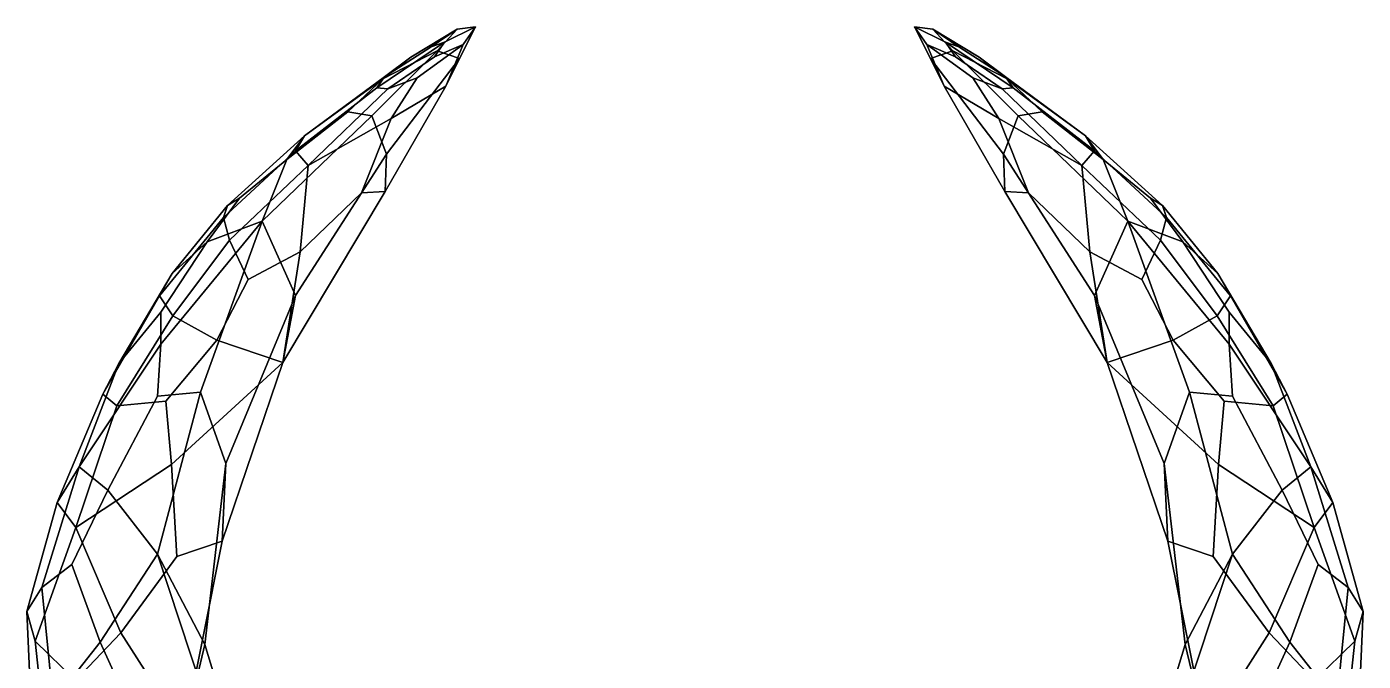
# Model space of a CAD drawing. Extents: x -92 to 92, y -96 to 103.
# Drawn here: x -17.48 to 17.48, y 30.88 to 47.49 of the extents above; entities that cross this region are included whole.
import ezdxf

# ---------------------------------------------------------------- set-up
doc = ezdxf.new("R2010")
doc.units = 0

msp = doc.modelspace()

# ---------------------------------------------------------------- linework, layer by layer
for points in [[(-7.433, 46.693, 23.889), (-8.165, 46.118, 24.925), (-6.745, 46.854, 24.261), (-6.223, 47.423, 23.139)], [(-7.433, 46.693, 23.889), (-6.223, 47.423, 23.139), (-6.9, 46.961, 23.345), (-8.122, 46.173, 24.061)], [(-5.742, 47.486, 22.693), (-6.554, 47.081, 22.941), (-6.9, 46.961, 23.345), (-6.223, 47.423, 23.139)], [(-5.742, 47.486, 22.693), (-6.065, 47.017, 22.658), (-6.809, 46.702, 22.971), (-6.554, 47.081, 22.941)], [(-5.742, 47.486, 22.693), (-6.223, 47.423, 23.139), (-6.745, 46.854, 24.261), (-6.157, 46.657, 23.664)], [(-5.742, 47.486, 22.693), (-6.157, 46.657, 23.664), (-6.517, 45.932, 23.415), (-6.065, 47.017, 22.658)], [(5.742, 47.486, 22.693), (6.157, 46.657, 23.664), (6.745, 46.854, 24.261), (6.223, 47.423, 23.139)], [(5.742, 47.486, 22.693), (6.223, 47.423, 23.139), (6.9, 46.961, 23.345), (6.554, 47.081, 22.941)], [(5.742, 47.486, 22.693), (6.554, 47.081, 22.941), (6.809, 46.702, 22.971), (6.065, 47.017, 22.658)], [(5.742, 47.486, 22.693), (6.065, 47.017, 22.658), (6.517, 45.932, 23.415), (6.157, 46.657, 23.664)], [(7.433, 46.693, 23.889), (8.122, 46.173, 24.061), (6.9, 46.961, 23.345), (6.223, 47.423, 23.139)], [(7.433, 46.693, 23.889), (6.223, 47.423, 23.139), (6.745, 46.854, 24.261), (8.165, 46.118, 24.925)], [(-9.082, 45.255, 26.928), (-8.454, 45.151, 27.1), (-6.745, 46.854, 24.261), (-8.165, 46.118, 24.925)], [(-8.069, 44.148, 26.381), (-6.157, 46.657, 23.664), (-6.745, 46.854, 24.261), (-8.454, 45.151, 27.1)], [(-8.32, 45.883, 23.878), (-8.122, 46.173, 24.061), (-6.9, 46.961, 23.345), (-6.554, 47.081, 22.941)], [(-8.32, 45.883, 23.878), (-6.554, 47.081, 22.941), (-6.809, 46.702, 22.971), (-8.032, 45.861, 23.514)], [(-7.265, 46.149, 23.142), (-8.032, 45.861, 23.514), (-6.809, 46.702, 22.971), (-6.065, 47.017, 22.658)], [(-7.265, 46.149, 23.142), (-6.065, 47.017, 22.658), (-6.517, 45.932, 23.415), (-7.945, 45.082, 23.796)], [(7.265, 46.149, 23.142), (7.945, 45.082, 23.796), (6.517, 45.932, 23.415), (6.065, 47.017, 22.658)], [(7.265, 46.149, 23.142), (6.065, 47.017, 22.658), (6.809, 46.702, 22.971), (8.032, 45.861, 23.514)], [(8.069, 44.148, 26.381), (8.454, 45.151, 27.1), (6.745, 46.854, 24.261), (6.157, 46.657, 23.664)], [(8.32, 45.883, 23.878), (8.032, 45.861, 23.514), (6.809, 46.702, 22.971), (6.554, 47.081, 22.941)], [(8.32, 45.883, 23.878), (6.554, 47.081, 22.941), (6.9, 46.961, 23.345), (8.122, 46.173, 24.061)], [(9.082, 45.255, 26.928), (8.165, 46.118, 24.925), (6.745, 46.854, 24.261), (8.454, 45.151, 27.1)], [(-7.433, 46.693, 23.889), (-8.122, 46.173, 24.061), (-10.209, 44.629, 25.947), (-8.165, 46.118, 24.925)], [(-8.069, 44.148, 26.381), (-8.1, 43.17, 25.459), (-6.517, 45.932, 23.415), (-6.157, 46.657, 23.664)], [(8.069, 44.148, 26.381), (6.157, 46.657, 23.664), (6.517, 45.932, 23.415), (8.1, 43.17, 25.459)], [(7.433, 46.693, 23.889), (8.165, 46.118, 24.925), (10.209, 44.629, 25.947), (8.122, 46.173, 24.061)], [(-8.32, 45.883, 23.878), (-10.444, 44.239, 25.319), (-10.209, 44.629, 25.947), (-8.122, 46.173, 24.061)], [(-7.265, 46.149, 23.142), (-7.945, 45.082, 23.796), (-10.112, 43.852, 24.886), (-8.032, 45.861, 23.514)], [(7.265, 46.149, 23.142), (8.032, 45.861, 23.514), (10.112, 43.852, 24.886), (7.945, 45.082, 23.796)], [(8.32, 45.883, 23.878), (8.122, 46.173, 24.061), (10.209, 44.629, 25.947), (10.444, 44.239, 25.319)], [(-9.082, 45.255, 26.928), (-8.165, 46.118, 24.925), (-10.209, 44.629, 25.947), (-10.67, 44.013, 28.419)], [(-8.32, 45.883, 23.878), (-8.032, 45.861, 23.514), (-10.112, 43.852, 24.886), (-10.444, 44.239, 25.319)], [(-8.719, 43.136, 25.021), (-7.945, 45.082, 23.796), (-6.517, 45.932, 23.415), (-8.1, 43.17, 25.459)], [(8.719, 43.136, 25.021), (8.1, 43.17, 25.459), (6.517, 45.932, 23.415), (7.945, 45.082, 23.796)], [(8.32, 45.883, 23.878), (10.444, 44.239, 25.319), (10.112, 43.852, 24.886), (8.032, 45.861, 23.514)], [(9.082, 45.255, 26.928), (10.67, 44.013, 28.419), (10.209, 44.629, 25.947), (8.165, 46.118, 24.925)], [(-9.082, 45.255, 26.928), (-10.67, 44.013, 28.419), (-11.316, 42.396, 31.45), (-8.454, 45.151, 27.1)], [(-8.069, 44.148, 26.381), (-8.454, 45.151, 27.1), (-11.316, 42.396, 31.45), (-10.449, 40.451, 30.072)], [(8.069, 44.148, 26.381), (10.449, 40.451, 30.072), (11.316, 42.396, 31.45), (8.454, 45.151, 27.1)], [(9.082, 45.255, 26.928), (8.454, 45.151, 27.1), (11.316, 42.396, 31.45), (10.67, 44.013, 28.419)], [(-8.719, 43.136, 25.021), (-10.326, 41.594, 26.156), (-10.112, 43.852, 24.886), (-7.945, 45.082, 23.796)], [(8.719, 43.136, 25.021), (7.945, 45.082, 23.796), (10.112, 43.852, 24.886), (10.326, 41.594, 26.156)], [(-12.332, 42.495, 27.076), (-12.223, 42.808, 27.946), (-10.209, 44.629, 25.947), (-10.444, 44.239, 25.319)], [(-11.915, 42.994, 29.153), (-10.67, 44.013, 28.419), (-10.209, 44.629, 25.947), (-12.223, 42.808, 27.946)], [(12.332, 42.495, 27.076), (10.444, 44.239, 25.319), (10.209, 44.629, 25.947), (12.223, 42.808, 27.946)], [(11.915, 42.994, 29.153), (12.223, 42.808, 27.946), (10.209, 44.629, 25.947), (10.67, 44.013, 28.419)], [(-12.332, 42.495, 27.076), (-10.444, 44.239, 25.319), (-10.112, 43.852, 24.886), (-12.173, 41.9, 26.689)], [(-8.069, 44.148, 26.381), (-10.449, 40.451, 30.072), (-10.782, 38.7, 28.395), (-8.1, 43.17, 25.459)], [(8.069, 44.148, 26.381), (8.1, 43.17, 25.459), (10.782, 38.7, 28.395), (10.449, 40.451, 30.072)], [(12.332, 42.495, 27.076), (12.173, 41.9, 26.689), (10.112, 43.852, 24.886), (10.444, 44.239, 25.319)], [(-11.915, 42.994, 29.153), (-12.761, 41.856, 30.774), (-11.316, 42.396, 31.45), (-10.67, 44.013, 28.419)], [(-11.681, 40.867, 26.931), (-12.173, 41.9, 26.689), (-10.112, 43.852, 24.886), (-10.326, 41.594, 26.156)], [(11.681, 40.867, 26.931), (10.326, 41.594, 26.156), (10.112, 43.852, 24.886), (12.173, 41.9, 26.689)], [(11.915, 42.994, 29.153), (10.67, 44.013, 28.419), (11.316, 42.396, 31.45), (12.761, 41.856, 30.774)], [(-11.915, 42.994, 29.153), (-12.223, 42.808, 27.946), (-13.673, 41.028, 29.95), (-12.761, 41.856, 30.774)], [(-8.719, 43.136, 25.021), (-8.1, 43.17, 25.459), (-10.782, 38.7, 28.395), (-10.326, 41.594, 26.156)], [(8.719, 43.136, 25.021), (10.326, 41.594, 26.156), (10.782, 38.7, 28.395), (8.1, 43.17, 25.459)], [(11.915, 42.994, 29.153), (12.761, 41.856, 30.774), (13.673, 41.028, 29.95), (12.223, 42.808, 27.946)], [(-12.332, 42.495, 27.076), (-14.005, 40.442, 29.116), (-13.673, 41.028, 29.95), (-12.223, 42.808, 27.946)], [(12.332, 42.495, 27.076), (12.223, 42.808, 27.946), (13.673, 41.028, 29.95), (14.005, 40.442, 29.116)], [(-14.054, 37.814, 35.769), (-12.935, 37.92, 35.567), (-11.316, 42.396, 31.45), (-13.964, 39.174, 33.655)], [(-12.332, 42.495, 27.076), (-12.173, 41.9, 26.689), (-13.652, 39.92, 28.465), (-14.005, 40.442, 29.116)], [(-13.967, 40.015, 32.179), (-13.964, 39.174, 33.655), (-11.316, 42.396, 31.45), (-12.761, 41.856, 30.774)], [(-12.265, 36.053, 33.962), (-10.449, 40.451, 30.072), (-11.316, 42.396, 31.45), (-12.935, 37.92, 35.567)], [(12.265, 36.053, 33.962), (12.935, 37.92, 35.567), (11.316, 42.396, 31.45), (10.449, 40.451, 30.072)], [(13.967, 40.015, 32.179), (12.761, 41.856, 30.774), (11.316, 42.396, 31.45), (13.964, 39.174, 33.655)], [(14.054, 37.814, 35.769), (13.964, 39.174, 33.655), (11.316, 42.396, 31.45), (12.935, 37.92, 35.567)], [(12.332, 42.495, 27.076), (14.005, 40.442, 29.116), (13.652, 39.92, 28.465), (12.173, 41.9, 26.689)], [(-13.967, 40.015, 32.179), (-12.761, 41.856, 30.774), (-13.673, 41.028, 29.95), (-15.064, 38.673, 32.054)], [(-11.681, 40.867, 26.931), (-12.505, 39.284, 28.192), (-13.652, 39.92, 28.465), (-12.173, 41.9, 26.689)], [(-11.681, 40.867, 26.931), (-10.326, 41.594, 26.156), (-10.782, 38.7, 28.395), (-12.505, 39.284, 28.192)], [(11.681, 40.867, 26.931), (12.505, 39.284, 28.192), (10.782, 38.7, 28.395), (10.326, 41.594, 26.156)], [(11.681, 40.867, 26.931), (12.173, 41.9, 26.689), (13.652, 39.92, 28.465), (12.505, 39.284, 28.192)], [(13.967, 40.015, 32.179), (15.064, 38.673, 32.054), (13.673, 41.028, 29.95), (12.761, 41.856, 30.774)], [(-15.489, 37.872, 31.403), (-15.064, 38.673, 32.054), (-13.673, 41.028, 29.95), (-14.005, 40.442, 29.116)], [(15.489, 37.872, 31.403), (14.005, 40.442, 29.116), (13.673, 41.028, 29.95), (15.064, 38.673, 32.054)], [(-15.489, 37.872, 31.403), (-14.005, 40.442, 29.116), (-13.652, 39.92, 28.465), (-15.122, 37.559, 30.514)], [(-12.265, 36.053, 33.962), (-12.363, 34.018, 32.332), (-10.782, 38.7, 28.395), (-10.449, 40.451, 30.072)], [(12.265, 36.053, 33.962), (10.449, 40.451, 30.072), (10.782, 38.7, 28.395), (12.363, 34.018, 32.332)], [(15.489, 37.872, 31.403), (15.122, 37.559, 30.514), (13.652, 39.92, 28.465), (14.005, 40.442, 29.116)], [(-13.967, 40.015, 32.179), (-15.064, 38.673, 32.054), (-16.107, 35.967, 34.86), (-13.964, 39.174, 33.655)], [(-13.84, 37.681, 29.673), (-15.122, 37.559, 30.514), (-13.652, 39.92, 28.465), (-12.505, 39.284, 28.192)], [(13.84, 37.681, 29.673), (12.505, 39.284, 28.192), (13.652, 39.92, 28.465), (15.122, 37.559, 30.514)], [(13.967, 40.015, 32.179), (13.964, 39.174, 33.655), (16.107, 35.967, 34.86), (15.064, 38.673, 32.054)], [(-14.054, 37.814, 35.769), (-13.964, 39.174, 33.655), (-16.107, 35.967, 34.86), (-15.353, 35.356, 37.433)], [(-13.84, 37.681, 29.673), (-12.505, 39.284, 28.192), (-10.782, 38.7, 28.395), (-13.693, 36.03, 30.657)], [(13.84, 37.681, 29.673), (13.693, 36.03, 30.657), (10.782, 38.7, 28.395), (12.505, 39.284, 28.192)], [(14.054, 37.814, 35.769), (15.353, 35.356, 37.433), (16.107, 35.967, 34.86), (13.964, 39.174, 33.655)], [(-15.489, 37.872, 31.403), (-16.68, 35.034, 33.887), (-16.107, 35.967, 34.86), (-15.064, 38.673, 32.054)], [(-13.551, 33.619, 32.056), (-13.693, 36.03, 30.657), (-10.782, 38.7, 28.395), (-12.363, 34.018, 32.332)], [(13.551, 33.619, 32.056), (12.363, 34.018, 32.332), (10.782, 38.7, 28.395), (13.693, 36.03, 30.657)], [(15.489, 37.872, 31.403), (15.064, 38.673, 32.054), (16.107, 35.967, 34.86), (16.68, 35.034, 33.887)], [(-15.489, 37.872, 31.403), (-15.122, 37.559, 30.514), (-16.187, 34.378, 32.894), (-16.68, 35.034, 33.887)], [(-14.054, 37.814, 35.769), (-15.353, 35.356, 37.433), (-14.054, 33.677, 39.672), (-12.935, 37.92, 35.567)], [(-12.265, 36.053, 33.962), (-12.935, 37.92, 35.567), (-14.054, 33.677, 39.672), (-12.815, 31.318, 37.729)], [(12.265, 36.053, 33.962), (12.815, 31.318, 37.729), (14.054, 33.677, 39.672), (12.935, 37.92, 35.567)], [(14.054, 37.814, 35.769), (12.935, 37.92, 35.567), (14.054, 33.677, 39.672), (15.353, 35.356, 37.433)], [(15.489, 37.872, 31.403), (16.68, 35.034, 33.887), (16.187, 34.378, 32.894), (15.122, 37.559, 30.514)], [(-13.84, 37.681, 29.673), (-13.693, 36.03, 30.657), (-16.187, 34.378, 32.894), (-15.122, 37.559, 30.514)], [(13.84, 37.681, 29.673), (15.122, 37.559, 30.514), (16.187, 34.378, 32.894), (13.693, 36.03, 30.657)], [(-13.551, 33.619, 32.056), (-15.012, 31.621, 33.904), (-16.187, 34.378, 32.894), (-13.693, 36.03, 30.657)], [(-12.265, 36.053, 33.962), (-12.815, 31.318, 37.729), (-13.362, 29.031, 35.688), (-12.363, 34.018, 32.332)], [(12.265, 36.053, 33.962), (12.363, 34.018, 32.332), (13.363, 29.031, 35.688), (12.815, 31.318, 37.729)], [(13.551, 33.619, 32.056), (13.693, 36.03, 30.657), (16.187, 34.378, 32.894), (15.012, 31.621, 33.904)], [(-17.475, 32.178, 36.518), (-17.083, 32.805, 37.526), (-16.107, 35.967, 34.86), (-16.68, 35.034, 33.887)], [(-16.296, 33.405, 38.556), (-15.353, 35.356, 37.433), (-16.107, 35.967, 34.86), (-17.083, 32.805, 37.526)], [(16.296, 33.405, 38.556), (17.083, 32.805, 37.527), (16.107, 35.967, 34.86), (15.353, 35.356, 37.433)], [(17.475, 32.178, 36.518), (16.68, 35.034, 33.887), (16.107, 35.967, 34.86), (17.083, 32.805, 37.527)], [(-16.296, 33.405, 38.556), (-15.559, 31.372, 40.779), (-14.054, 33.677, 39.672), (-15.353, 35.356, 37.433)], [(16.296, 33.405, 38.556), (15.353, 35.356, 37.433), (14.054, 33.677, 39.672), (15.559, 31.372, 40.779)], [(-17.475, 32.178, 36.518), (-16.68, 35.034, 33.887), (-16.187, 34.378, 32.894), (-17.254, 31.406, 35.749)], [(17.475, 32.178, 36.518), (17.254, 31.406, 35.749), (16.187, 34.378, 32.894), (16.68, 35.034, 33.887)], [(-16.203, 30.371, 35.436), (-17.254, 31.406, 35.749), (-16.187, 34.378, 32.894), (-15.012, 31.621, 33.904)], [(16.203, 30.371, 35.436), (15.012, 31.621, 33.904), (16.187, 34.378, 32.894), (17.254, 31.406, 35.749)], [(-13.551, 33.619, 32.056), (-12.363, 34.018, 32.332), (-13.362, 29.031, 35.688), (-15.012, 31.621, 33.904)], [(13.551, 33.619, 32.056), (15.012, 31.621, 33.904), (13.363, 29.031, 35.688), (12.363, 34.018, 32.332)], [(-13.79, 27.499, 43.661), (-12.318, 28.418, 43.103), (-14.054, 33.677, 39.672), (-15.559, 31.372, 40.779)], [(-11.401, 26.632, 41.043), (-12.815, 31.318, 37.729), (-14.054, 33.677, 39.672), (-12.318, 28.418, 43.103)], [(11.401, 26.632, 41.043), (12.318, 28.418, 43.103), (14.054, 33.677, 39.672), (12.815, 31.318, 37.729)], [(13.791, 27.499, 43.661), (15.559, 31.372, 40.779), (14.054, 33.677, 39.672), (12.318, 28.418, 43.103)], [(-16.296, 33.405, 38.556), (-17.083, 32.805, 37.526), (-16.78, 29.813, 40.215), (-15.559, 31.372, 40.779)], [(16.296, 33.405, 38.556), (15.559, 31.372, 40.779), (16.78, 29.813, 40.215), (17.083, 32.805, 37.527)], [(-17.475, 32.178, 36.518), (-17.323, 28.855, 39.322), (-16.78, 29.813, 40.215), (-17.083, 32.805, 37.526)], [(17.475, 32.178, 36.518), (17.083, 32.805, 37.527), (16.78, 29.813, 40.215), (17.323, 28.855, 39.322)], [(-17.475, 32.178, 36.518), (-17.254, 31.406, 35.749), (-16.912, 28.234, 38.25), (-17.323, 28.855, 39.322)], [(17.475, 32.178, 36.518), (17.323, 28.855, 39.322), (16.912, 28.234, 38.25), (17.254, 31.406, 35.749)], [(-16.203, 30.371, 35.436), (-15.012, 31.621, 33.904), (-13.362, 29.031, 35.688), (-15.269, 27.688, 37.15)], [(16.203, 30.371, 35.436), (15.269, 27.688, 37.15), (13.363, 29.031, 35.688), (15.012, 31.621, 33.904)], [(-16.203, 30.371, 35.436), (-15.269, 27.688, 37.15), (-16.912, 28.234, 38.25), (-17.254, 31.406, 35.749)], [(-13.79, 27.499, 43.661), (-15.559, 31.372, 40.779), (-16.78, 29.813, 40.215), (-15.137, 25.636, 43.234)], [(-11.401, 26.632, 41.043), (-11.552, 24.377, 39.275), (-13.362, 29.031, 35.688), (-12.815, 31.318, 37.729)], [(11.401, 26.632, 41.043), (12.815, 31.318, 37.729), (13.363, 29.031, 35.688), (11.552, 24.377, 39.275)], [(13.791, 27.499, 43.661), (15.137, 25.636, 43.234), (16.78, 29.813, 40.215), (15.559, 31.372, 40.779)], [(16.203, 30.371, 35.436), (17.254, 31.406, 35.749), (16.912, 28.234, 38.25), (15.269, 27.688, 37.15)]]:
    msp.add_3dface(points)

doc.saveas('drawing.dxf')
